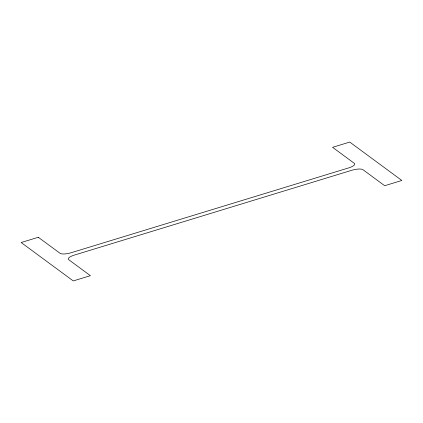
<?xml version="1.0" encoding="UTF-8"?>
<svg xmlns="http://www.w3.org/2000/svg" width="423" height="423" viewBox="0 0 423 423"><rect width="100%" height="100%" fill="white"/><g stroke="black" fill="none" stroke-linecap="round" stroke-linejoin="round"><path stroke-width="0.63" d="M38.303 237.282L21.15 242.522L73.258 280.925L90.411 275.68L68.674 259.659A8.846 2.628 -12.6 0 1 74.168 255.148L352.031 170.21A8.846 2.628 -12.6 0 1 362.96 169.702L384.697 185.718L401.85 180.478L349.742 142.075L332.589 147.32L354.326 163.341A8.846 2.628 -12.6 0 1 348.832 167.852L70.969 252.79A8.846 2.628 -12.6 0 1 60.04 253.298L38.303 237.282"/></g></svg>
